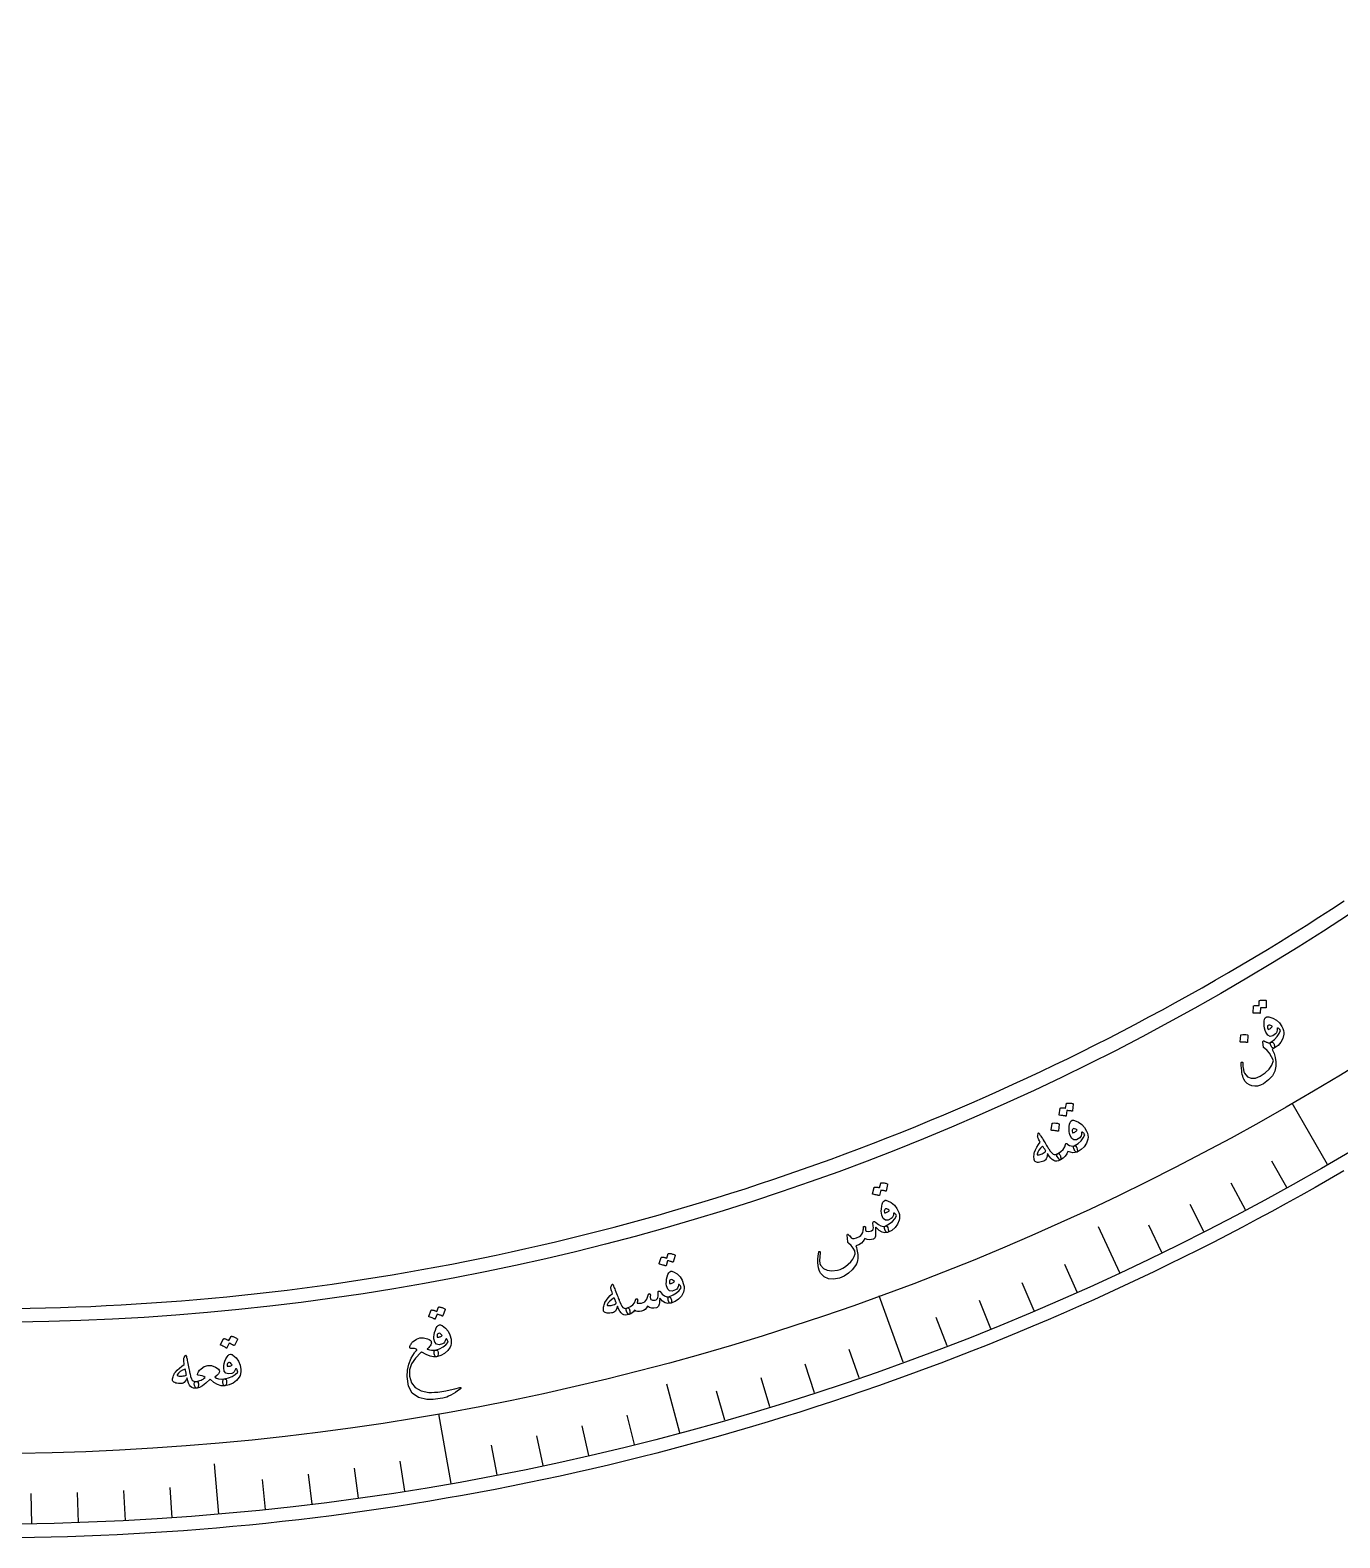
# Model space of a CAD drawing. Header units: millimetres. Extents: x -280 to 280, y -280 to 343.
# Drawn here: x 4.7 to 140.6, y -280 to -123.6 of the extents above; entities that cross this region are included whole.
import ezdxf

# ---------------------------------------------------------------- set-up
doc = ezdxf.new("R2010")
doc.units = ezdxf.units.MM
for name, color, linetype in [('CUT_INNER', 6, 'Continuous'), ('CUT_OUTER', 1, 'Continuous'), ('ENGRAVE', 7, 'Continuous'), ('ENGRAVE_FINE', 8, 'Continuous'), ('TEXT', 5, 'Continuous')]:
    doc.layers.add(name, color=color, linetype=linetype)

msp = doc.modelspace()

# ---------------------------------------------------------------- linework, layer by layer
at = {"layer": 'CUT_INNER'}
msp.add_lwpolyline([(3.144, -256.1807), (4.7158, -256.1566), (6.2875, -256.1228), (7.8589, -256.0794), (9.43, -256.0264), (11.0008, -255.9637), (12.5711, -255.8914), (14.141, -255.8094), (15.7104, -255.7179), (17.2791, -255.6166), (18.8472, -255.5058), (20.4146, -255.3854), (21.9813, -255.2553), (23.5471, -255.1156), (25.112, -254.9663), (26.676, -254.8074), (28.2389, -254.639), (29.8008, -254.4609), (31.3616, -254.2733), (32.9212, -254.076), (34.4796, -253.8693), (36.0366, -253.6529), (37.5923, -253.427), (39.1466, -253.1916), (40.6995, -252.9466), (42.2507, -252.6921), (43.8004, -252.4281), (45.3485, -252.1546), (46.8948, -251.8716), (48.4394, -251.5791), (49.9821, -251.2772), (51.523, -250.9658), (53.0619, -250.6449), (54.5989, -250.3146), (56.1337, -249.9749), (57.6665, -249.6257), (59.1971, -249.2672), (60.7254, -248.8993), (62.2515, -248.522), (63.7753, -248.1354), (65.2966, -247.7394), (66.8155, -247.3341), (68.3318, -246.9194), (69.8456, -246.4955), (71.3567, -246.0623), (72.8652, -245.6198), (74.3709, -245.1681), (75.8739, -244.7072), (77.3739, -244.237), (78.8711, -243.7577), (80.3653, -243.2691), (81.8564, -242.7714), (83.3445, -242.2646), (84.8294, -241.7486), (86.3112, -241.2236), (87.7897, -240.6895), (89.2649, -240.1463), (90.7367, -239.594), (92.2051, -239.0328), (93.6701, -238.4625), (95.1315, -237.8833), (96.5893, -237.2951), (98.0435, -236.6979), (99.494, -236.0919), (100.9408, -235.477), (102.3837, -234.8532), (103.8228, -234.2205), (105.258, -233.5791), (106.6893, -232.9288), (108.1165, -232.2698), (109.5396, -231.6021), (110.9586, -230.9256), (112.3735, -230.2404), (113.7841, -229.5466), (115.1904, -228.8441), (116.5924, -228.133), (117.99, -227.4133), (119.3832, -226.685), (120.7718, -225.9482), (122.156, -225.2029), (123.5355, -224.4492), (124.9104, -223.6869), (126.2805, -222.9163), (127.6459, -222.1372), (129.0065, -221.3498), (130.3623, -220.5541), (131.7131, -219.7501), (133.059, -218.9378), (134.3999, -218.1172), (135.7357, -217.2884), (137.0664, -216.4515), (138.3919, -215.6064), (139.7123, -214.7532), (141.0273, -213.8919)], dxfattribs=at)
at = {"layer": 'CUT_OUTER'}
msp.add_lwpolyline([(140.9907, -241.9124), (139.5037, -242.7729), (138.0115, -243.6244), (136.514, -244.4666), (135.0115, -245.2996), (133.5038, -246.1234), (131.9911, -246.938), (130.4734, -247.7432), (128.9508, -248.5391), (127.4234, -249.3256), (125.8912, -250.1028), (124.3542, -250.8705), (122.8125, -251.6289), (121.2663, -252.3777), (119.7154, -253.117), (118.1601, -253.8468), (116.6003, -254.567), (115.0361, -255.2777), (113.4676, -255.9787), (111.8948, -256.6701), (110.3178, -257.3519), (108.7366, -258.0239), (107.1514, -258.6863), (105.5621, -259.3389), (103.9688, -259.9817), (102.3716, -260.6147), (100.7706, -261.238), (99.1658, -261.8514), (97.5572, -262.4549), (95.945, -263.0486), (94.3292, -263.6323), (92.7098, -264.2062), (91.0869, -264.7701), (89.4606, -265.324), (87.8309, -265.8679), (86.1979, -266.4018), (84.5617, -266.9257), (82.9222, -267.4395), (81.2797, -267.9433), (79.6341, -268.437), (77.9855, -268.9205), (76.334, -269.394), (74.6796, -269.8573), (73.0224, -270.3104), (71.3624, -270.7534), (69.6997, -271.1862), (68.0345, -271.6088), (66.3666, -272.0211), (64.6963, -272.4232), (63.0235, -272.815), (61.3483, -273.1966), (59.6709, -273.5679), (57.9912, -273.9289), (56.3093, -274.2795), (54.6253, -274.6199), (52.9392, -274.9499), (51.2512, -275.2695), (49.5612, -275.5788), (47.8693, -275.8777), (46.1757, -276.1663), (44.4803, -276.4444), (42.7832, -276.7121), (41.0845, -276.9694), (39.3843, -277.2163), (37.6826, -277.4527), (35.9795, -277.6787), (34.275, -277.8943), (32.5692, -278.0993), (30.8622, -278.294), (29.1541, -278.4781), (27.4448, -278.6517), (25.7345, -278.8149), (24.0232, -278.9675), (22.3111, -279.1097), (20.5981, -279.2413), (18.8843, -279.3625), (17.1698, -279.4731), (15.4547, -279.5732), (13.7389, -279.6627), (12.0227, -279.7418), (10.306, -279.8103), (8.5889, -279.8682), (6.8715, -279.9157), (5.1539, -279.9526), (3.436, -279.9789)], dxfattribs=at)
at = {"layer": 'ENGRAVE'}
for points in [[(139.286, -241.2504), (135.6208, -234.9021)], [(117.7296, -252.472), (115.5168, -247.7265)], [(95.2772, -261.7721), (92.7701, -254.8837)], [(72.0997, -269.0799), (70.7446, -264.0223)], [(48.3735, -274.3399), (47.1006, -267.1208)], [(24.2791, -277.5119), (23.8228, -272.2959)]]:
    msp.add_lwpolyline(points, dxfattribs=at)
for radius in [278.572, 271.2416, 257.628]:
    msp.add_circle((0, 0), radius, dxfattribs=at)
at = {"layer": 'ENGRAVE_FINE'}
for points in [[(135.0544, -243.6446), (133.5313, -240.8969)], [(130.7816, -245.9645), (129.3067, -243.1906)], [(126.469, -248.2095), (125.0428, -245.4103)], [(122.1179, -250.3789), (120.7407, -247.5552)], [(113.3054, -254.4882), (112.0276, -251.6182)], [(108.8468, -256.4269), (107.6192, -253.535)], [(104.3549, -258.2875), (103.178, -255.3746)], [(99.8313, -260.0694), (98.7054, -257.1364)], [(90.6942, -263.395), (89.6714, -260.4246)], [(86.0835, -264.9377), (85.1127, -261.9499)], [(81.4466, -266.3997), (80.5281, -263.3954)], [(76.7848, -267.7806), (75.9189, -264.7607)], [(67.3927, -270.2972), (66.6326, -267.2489)], [(62.6651, -271.4322), (61.9584, -268.3711)], [(53.154, -273.4538), (52.5546, -270.37)], [(57.9184, -272.4845), (57.2652, -269.4116)], [(43.5783, -275.1423), (43.0868, -272.0394)], [(33.9494, -276.4956), (33.5665, -273.3774)], [(38.7697, -275.861), (38.3325, -272.7499)], [(14.5793, -278.1902), (14.4149, -275.0529)], [(19.4322, -277.8934), (19.2131, -274.7595)], [(29.1187, -277.046), (28.7903, -273.9216)], [(4.8618, -278.5296), (4.8069, -275.3885)], [(9.722, -278.4023), (9.6124, -275.2626)]]:
    msp.add_lwpolyline(points, dxfattribs=at)
at = {"layer": 'TEXT'}
for points in [[(132.2186, -224.2662), (132.2219, -224.2528), (132.2306, -224.2409), (132.2445, -224.2304), (132.2638, -224.2213), (132.344, -224.2075), (132.4236, -224.1975), (132.5026, -224.1911), (132.581, -224.1886), (132.6595, -224.1899), (132.7388, -224.1953), (132.8188, -224.2048), (132.8996, -224.2183), (132.9183, -224.2261), (132.9316, -224.2381), (132.9396, -224.2544), (132.9422, -224.275), (132.9254, -224.9765), (132.9206, -224.9885), (132.9077, -224.9961), (132.8866, -224.9995), (132.8573, -224.9985), (132.8354, -224.9947), (132.8015, -224.9917), (132.7558, -224.9895), (132.6981, -224.988), (132.6278, -224.9871), (132.5443, -224.9866), (132.4476, -224.9864), (132.3376, -224.9867), (132.3177, -225.5343), (132.3131, -225.5534), (132.2998, -225.5652), (132.2777, -225.5696), (132.2468, -225.5668), (132.22, -225.5643), (132.1785, -225.5614), (132.1221, -225.5582), (132.0508, -225.5545), (131.9639, -225.5509), (131.8605, -225.5479), (131.7407, -225.5454), (131.6043, -225.5434), (131.588, -225.5393), (131.5774, -225.5319), (131.5728, -225.521), (131.574, -225.5067), (131.6129, -224.8218), (131.6163, -224.8085), (131.625, -224.7966), (131.639, -224.7861), (131.6583, -224.777), (131.725, -224.7627), (131.7916, -224.7522), (131.8584, -224.7457), (131.9252, -224.7431), (131.9919, -224.744), (132.0581, -224.7479), (132.1239, -224.7549), (132.1893, -224.765)], [(132.9307, -225.9643), (132.9808, -225.9439), (133.0438, -225.9341), (133.1198, -225.9347), (133.2089, -225.9459), (133.6365, -226.0719), (134.0059, -226.2799), (134.3169, -226.5701), (134.5691, -226.9429), (134.6678, -227.1564), (134.7324, -227.3604), (134.7629, -227.5552), (134.7591, -227.7405), (134.652, -228.1819), (134.452, -228.5696), (134.159, -228.9033), (133.7735, -229.1827), (133.7266, -229.197), (133.6743, -229.1884), (133.6166, -229.1569), (133.5535, -229.1025), (133.5229, -229.0699), (133.4947, -229.0348), (133.469, -228.9971), (133.4458, -228.9568), (133.425, -228.9157), (133.4064, -228.8755), (133.3901, -228.8363), (133.376, -228.798), (133.3593, -228.7274), (133.3607, -228.6665), (133.3804, -228.6154), (133.4182, -228.574), (133.7844, -228.2884), (134.0708, -227.9874), (134.2774, -227.6715), (134.4042, -227.3408), (134.3368, -227.2528), (134.2783, -227.1856), (134.2288, -227.1392), (134.1882, -227.1138), (134.1468, -227.0956), (134.1135, -227.0874), (134.0884, -227.0891), (134.0715, -227.1009), (134.0617, -227.1123), (134.0555, -227.1239), (134.0528, -227.1357), (134.0537, -227.1477), (134.0674, -227.3192), (134.0479, -227.4693), (133.9953, -227.598), (133.9095, -227.7053), (133.6026, -227.919), (133.3303, -227.961), (133.093, -227.8315), (132.8907, -227.5308), (132.8131, -227.3359), (132.7584, -227.1184), (132.7265, -226.8785), (132.7175, -226.6161), (132.7304, -226.3782), (132.7702, -226.1903), (132.837, -226.0523), (132.9307, -225.9643)], [(130.2926, -227.8385), (130.2962, -227.8252), (130.3051, -227.8133), (130.3194, -227.8029), (130.3389, -227.794), (130.5009, -227.7723), (130.6622, -227.7667), (130.8227, -227.7773), (130.9825, -227.804), (131.0009, -227.8115), (131.0133, -227.8224), (131.0199, -227.8367), (131.0205, -227.8544), (130.9985, -228.5533), (130.9937, -228.5724), (130.9802, -228.5841), (130.9579, -228.5884), (130.9268, -228.5853), (130.9, -228.5827), (130.8582, -228.5795), (130.8015, -228.5759), (130.7299, -228.5717), (130.6426, -228.5675), (130.5387, -228.5638), (130.4182, -228.5604), (130.2811, -228.5574), (130.2617, -228.555), (130.2491, -228.5486), (130.2433, -228.5384), (130.2443, -228.5244)], [(133.1375, -226.8237), (133.0818, -226.882), (133.0586, -226.9631), (133.0681, -227.067), (133.1101, -227.1938), (133.1209, -227.2113), (133.1296, -227.2232), (133.1362, -227.2296), (133.1406, -227.2304), (133.2181, -227.2071), (133.292, -227.1757), (133.3623, -227.1362), (133.4289, -227.0885), (133.4831, -227.0391), (133.5229, -226.9901), (133.5482, -226.9417), (133.5591, -226.8938), (133.4196, -226.83), (133.3029, -226.797), (133.2088, -226.7949), (133.1375, -226.8237)], [(132.5929, -228.5288), (132.5933, -228.4787), (132.6089, -228.447), (132.6397, -228.4337), (132.6857, -228.4387), (132.7152, -228.4476), (132.7502, -228.4601), (132.7907, -228.4761), (132.8368, -228.4958), (132.8876, -228.5189), (132.9426, -228.5452), (133.0018, -228.5748), (133.0651, -228.6076), (133.1458, -228.6359), (133.2315, -228.6398), (133.3223, -228.6192), (133.4182, -228.574), (133.4869, -228.5458), (133.5508, -228.5442), (133.6098, -228.5692), (133.6639, -228.6209), (133.7079, -228.6854), (133.7442, -228.7622), (133.773, -228.8514), (133.7942, -228.9529), (133.8056, -229.0415), (133.8059, -229.1094), (133.7952, -229.1564), (133.7735, -229.1827), (133.5626, -229.3057), (133.7431, -229.7204), (133.8643, -230.1494), (133.9258, -230.5925), (133.9275, -231.0499), (133.8226, -231.5653), (133.5743, -232.0407), (133.1826, -232.4757), (132.6474, -232.8693), (132.3437, -233.024), (132.0431, -233.1135), (131.7458, -233.1377), (131.4519, -233.0968), (131.1829, -232.9973), (130.9531, -232.8497), (130.7625, -232.6542), (130.611, -232.4109), (130.5493, -232.2673), (130.4962, -232.1038), (130.4516, -231.9203), (130.4155, -231.7168), (130.387, -231.4938), (130.3652, -231.2519), (130.35, -230.9911), (130.3413, -230.7113), (130.3423, -230.6871), (130.3479, -230.667), (130.3581, -230.6512), (130.373, -230.6394), (130.3962, -230.6285), (130.4179, -230.623), (130.4381, -230.6228), (130.4568, -230.628), (130.477, -230.6407), (130.491, -230.6604), (130.4986, -230.687), (130.5001, -230.7205), (130.5233, -231.1014), (130.5624, -231.4071), (130.6175, -231.6373), (130.6889, -231.792), (131.0001, -232.1407), (131.3744, -232.3064), (131.8117, -232.2888), (132.3114, -232.0873), (132.8271, -231.7446), (133.227, -231.3619), (133.5109, -230.9399), (133.6788, -230.479), (133.4866, -230.066), (133.2692, -229.714), (133.0269, -229.4228), (132.7599, -229.1923), (132.7177, -229.1596), (132.6868, -229.1328), (132.6673, -229.1119), (132.6591, -229.0968)], [(112.1972, -234.9231), (112.2017, -234.9101), (112.2114, -234.8989), (112.2262, -234.8897), (112.2462, -234.8823), (112.3273, -234.8755), (112.4075, -234.8725), (112.4867, -234.873), (112.5651, -234.8773), (112.6432, -234.8854), (112.7217, -234.8977), (112.8006, -234.9141), (112.8799, -234.9347), (112.8978, -234.944), (112.91, -234.9571), (112.9165, -234.9741), (112.9174, -234.9949), (112.8396, -235.6923), (112.8338, -235.7037), (112.8202, -235.7102), (112.7989, -235.7117), (112.7698, -235.7083), (112.7483, -235.7025), (112.7149, -235.6966), (112.6694, -235.6904), (112.6121, -235.6839), (112.5422, -235.6768), (112.4591, -235.6691), (112.3627, -235.6605), (112.2532, -235.6512), (112.1856, -236.195), (112.1794, -236.2136), (112.1651, -236.2242), (112.1427, -236.2267), (112.1121, -236.2212), (112.0857, -236.2164), (112.0445, -236.2099), (111.9886, -236.2018), (111.918, -236.1919), (111.8317, -236.1808), (111.729, -236.1688), (111.6098, -236.1558), (111.4742, -236.1419), (111.4582, -236.1365), (111.4484, -236.1281), (111.4447, -236.1169), (111.4471, -236.1028), (111.5455, -235.4239), (111.55, -235.4109), (111.5597, -235.3998), (111.5746, -235.3906), (111.5947, -235.3832), (111.6623, -235.3747), (111.7296, -235.3701), (111.7967, -235.3694), (111.8635, -235.3726), (111.9298, -235.3793), (111.9955, -235.389), (112.0604, -235.4017), (112.1247, -235.4175)], [(110.7336, -236.9915), (110.7383, -236.9786), (110.7481, -236.9675), (110.7631, -236.9583), (110.7833, -236.951), (110.9461, -236.943), (111.1068, -236.9509), (111.2655, -236.9748), (111.4221, -237.0148), (111.4398, -237.0238), (111.4513, -237.0357), (111.4566, -237.0505), (111.4558, -237.0682), (111.3776, -237.7623), (111.3712, -237.781), (111.3568, -237.7915), (111.3343, -237.7939), (111.3037, -237.7883), (111.2772, -237.7834), (111.2359, -237.7767), (111.1799, -237.7684), (111.1091, -237.7583), (111.0226, -237.7468), (110.9196, -237.7344), (110.8001, -237.721), (110.6641, -237.7066), (110.6451, -237.7025), (110.633, -237.6951), (110.6281, -237.6845), (110.6302, -237.6705)], [(112.7589, -236.6767), (112.8105, -236.6608), (112.8742, -236.6564), (112.9499, -236.6637), (113.0376, -236.6826), (113.4526, -236.8454), (113.8025, -237.0847), (114.087, -237.4009), (114.3059, -237.7942), (114.3856, -238.0155), (114.4322, -238.2244), (114.4456, -238.421), (114.4257, -238.6054), (114.2806, -239.0357), (114.0476, -239.4045), (113.7267, -239.7115), (113.3183, -239.9563), (113.2703, -239.9665), (113.219, -239.9534), (113.1643, -239.9169), (113.1062, -239.8572), (113.0785, -239.8221), (113.0535, -239.7847), (113.0312, -239.7448), (113.0116, -239.7027), (112.9944, -239.6599), (112.9794, -239.6183), (112.9666, -239.5778), (112.9559, -239.5385), (112.9453, -239.4666), (112.9521, -239.4061), (112.9761, -239.3569), (113.0173, -239.319), (113.4071, -239.0663), (113.7186, -238.7914), (113.9519, -238.4947), (114.107, -238.1763), (114.0475, -238.0827), (113.9951, -238.0107), (113.9498, -237.9602), (113.9115, -237.9313), (113.8718, -237.9096), (113.8394, -237.8985), (113.8143, -237.8981), (113.7964, -237.9083), (113.7857, -237.9188), (113.7785, -237.9298), (113.7748, -237.9414), (113.7746, -237.9534), (113.7733, -238.1254), (113.7408, -238.2733), (113.6772, -238.3969), (113.5824, -238.4963), (113.2581, -238.6825), (112.9832, -238.7006), (112.758, -238.551), (112.5827, -238.2338), (112.5223, -238.0329), (112.4867, -237.8115), (112.4759, -237.5697), (112.4897, -237.3075), (112.5233, -237.0716), (112.5793, -236.8879), (112.6578, -236.7563), (112.7589, -236.6767)], [(112.8901, -237.5509), (112.8295, -237.6041), (112.7994, -237.6828), (112.7997, -237.7872), (112.8306, -237.9172), (112.8399, -237.9356), (112.8475, -237.9482), (112.8535, -237.9551), (112.8578, -237.9563), (112.937, -237.9398), (113.0134, -237.915), (113.0868, -237.8817), (113.1573, -237.84), (113.2156, -237.7955), (113.2595, -237.7502), (113.289, -237.7042), (113.304, -237.6574), (113.1706, -237.5817), (113.0571, -237.5386), (112.9636, -237.5284), (112.8901, -237.5509)], [(109.2645, -238.0516), (109.2855, -237.9881), (109.3157, -237.9678), (109.3551, -237.9906), (109.4036, -238.0567), (109.4287, -238.0985), (109.4642, -238.1559), (109.5102, -238.2291), (109.5665, -238.3179), (109.6333, -238.4235), (109.7104, -238.547), (109.7979, -238.6883), (109.8958, -238.8474), (109.9922, -239.0038), (110.0784, -239.1438), (110.1544, -239.2674), (110.2202, -239.3748), (110.2757, -239.4654), (110.3205, -239.5388), (110.3547, -239.5949), (110.3783, -239.6339), (110.5342, -239.8763), (110.6795, -240.0534), (110.8143, -240.1654), (110.9385, -240.2121), (111.0136, -240.2178), (111.0959, -240.2062), (111.1852, -240.1773), (111.2817, -240.131), (111.3435, -240.1136), (111.4005, -240.1212), (111.4529, -240.1535), (111.5005, -240.2107), (111.5433, -240.2864), (111.5775, -240.3671), (111.6032, -240.4528), (111.6204, -240.5436), (111.6262, -240.6251), (111.621, -240.69), (111.605, -240.7385), (111.578, -240.7704), (111.3901, -240.8553), (111.2132, -240.896), (111.0475, -240.8927), (110.893, -240.8453), (110.7349, -240.744), (110.5722, -240.5899), (110.4047, -240.383), (110.2326, -240.1233), (110.2101, -240.3399), (110.1689, -240.5208), (110.1091, -240.666), (110.0307, -240.7756), (109.9545, -240.8368), (109.857, -240.8915), (109.7381, -240.9398), (109.598, -240.9815), (109.4448, -241.0135), (109.3116, -241.0299), (109.1982, -241.0307), (109.1049, -241.0161), (109.0203, -240.9839), (108.9543, -240.9402), (108.9067, -240.8849), (108.8775, -240.8181), (108.8565, -240.7277), (108.8431, -240.6231), (108.8372, -240.5043), (108.8389, -240.3714), (108.846, -240.2355), (108.8561, -240.125), (108.8691, -240.0401), (108.8851, -239.9808), (109.0025, -239.7146), (109.1421, -239.451), (109.3039, -239.1899), (109.488, -238.9313), (109.4161, -238.7989), (109.3554, -238.6841), (109.306, -238.5867), (109.2678, -238.5067), (109.2408, -238.4373), (109.225, -238.3713), (109.2204, -238.3088), (109.227, -238.2497)], [(113.0173, -239.319), (113.0823, -239.3105), (113.1325, -239.31), (113.1681, -239.3175), (113.1891, -239.3331), (113.2095, -239.3624), (113.2297, -239.4005), (113.2496, -239.4474), (113.2694, -239.503), (113.3229, -239.6862), (113.3488, -239.8228), (113.3473, -239.9128), (113.3183, -239.9563), (113.1133, -240.02), (112.8828, -240.0295), (112.6271, -239.9847), (112.3461, -239.8856), (112.2439, -240.1447), (112.0817, -240.3787), (111.8598, -240.5873), (111.578, -240.7704), (111.5423, -240.7789), (111.5067, -240.7711), (111.4712, -240.7471), (111.4358, -240.7068), (111.2405, -240.4348), (111.2189, -240.4044), (111.2049, -240.3671), (111.1986, -240.3231), (111.2, -240.2723), (111.2088, -240.2294), (111.2254, -240.1916), (111.2497, -240.1587), (111.2817, -240.131), (111.6166, -239.9107), (111.8673, -239.6773), (112.0336, -239.4309), (112.1158, -239.172), (112.1237, -239.138), (112.1384, -239.1095), (112.16, -239.0863), (112.1885, -239.0687), (112.2183, -239.0595), (112.2439, -239.0621), (112.2652, -239.0764), (112.2823, -239.1025), (112.2957, -239.1286), (112.3092, -239.1504), (112.3228, -239.1678), (112.3365, -239.1809), (112.523, -239.2679), (112.6988, -239.3199), (112.8635, -239.3369), (113.0173, -239.319)], [(109.7367, -239.3427), (109.5197, -239.5492), (109.3508, -239.7581), (109.2302, -239.9696), (109.1578, -240.1838), (109.1577, -240.2085), (109.1667, -240.227), (109.1846, -240.2393), (109.2116, -240.2453), (109.3005, -240.2434), (109.3921, -240.2309), (109.4866, -240.2081), (109.5839, -240.1747), (109.6839, -240.1309), (109.7867, -240.0767), (109.8922, -240.012), (110.0005, -239.9368), (110.0161, -239.9227), (110.0305, -239.9037), (110.0438, -239.8798), (110.0559, -239.8511), (110.025, -239.7948), (109.9914, -239.7364), (109.9554, -239.6759), (109.9167, -239.6134), (109.8756, -239.5488), (109.8318, -239.4822), (109.7855, -239.4135), (109.7367, -239.3427)], [(92.9427, -243.1845), (92.9483, -243.1719), (92.9588, -243.1616), (92.9743, -243.1536), (92.9949, -243.1478), (93.0762, -243.1476), (93.1564, -243.151), (93.2353, -243.1579), (93.3131, -243.1685), (93.3903, -243.1829), (93.4675, -243.2014), (93.5448, -243.2241), (93.6222, -243.251), (93.6393, -243.2617), (93.6504, -243.2758), (93.6556, -243.2932), (93.6548, -243.314), (93.5211, -244.0029), (93.5144, -244.0138), (93.5004, -244.0192), (93.479, -244.019), (93.4504, -244.0132), (93.4294, -244.0058), (93.3965, -243.9972), (93.3517, -243.9873), (93.2951, -243.9762), (93.226, -243.9636), (93.1437, -243.9492), (93.0484, -243.9329), (92.9399, -243.9148), (92.8289, -244.4514), (92.8212, -244.4695), (92.8061, -244.4789), (92.7835, -244.4796), (92.7535, -244.4716), (92.7276, -244.4647), (92.6871, -244.4549), (92.632, -244.4423), (92.5624, -244.4268), (92.4773, -244.4088), (92.3759, -244.3885), (92.2581, -244.366), (92.124, -244.3413), (92.1085, -244.3346), (92.0994, -244.3255), (92.0966, -244.314), (92.1002, -244.3001), (92.2528, -243.6313), (92.2584, -243.6187), (92.269, -243.6084), (92.2846, -243.6004), (92.3051, -243.5947), (92.3732, -243.5917), (92.4407, -243.5925), (92.5076, -243.5972), (92.5739, -243.6058), (92.6395, -243.6178), (92.7042, -243.6327), (92.7679, -243.6506), (92.8307, -243.6715)], [(93.3616, -244.9777), (93.4143, -244.9659), (93.4781, -244.9667), (93.553, -244.9801), (93.6389, -245.0059), (94.0395, -245.2016), (94.369, -245.4683), (94.6272, -245.8063), (94.8137, -246.2159), (94.8754, -246.4429), (94.905, -246.6549), (94.9025, -246.852), (94.8679, -247.0341), (94.6887, -247.4514), (94.4267, -247.8003), (94.0822, -248.0804), (93.6554, -248.2916), (93.6068, -248.2979), (93.5567, -248.2807), (93.5051, -248.24), (93.452, -248.1758), (93.4272, -248.1386), (93.4053, -248.0992), (93.3863, -248.0577), (93.3701, -248.0141), (93.3564, -247.9701), (93.3448, -247.9274), (93.3353, -247.8861), (93.3278, -247.846), (93.3231, -247.7735), (93.3346, -247.7137), (93.3625, -247.6666), (93.4067, -247.6321), (93.8155, -247.4116), (94.1481, -247.1627), (94.4045, -246.8857), (94.5847, -246.5808), (94.5329, -246.4827), (94.4865, -246.4067), (94.4454, -246.3527), (94.4096, -246.3209), (94.3718, -246.296), (94.3403, -246.2824), (94.3153, -246.2799), (94.2967, -246.2886), (94.2852, -246.2983), (94.2771, -246.3087), (94.2725, -246.3199), (94.2713, -246.3319), (94.2562, -246.5033), (94.2119, -246.648), (94.1386, -246.7661), (94.0361, -246.8576), (93.6978, -247.0171), (93.4224, -247.0131), (93.21, -246.8458), (93.0607, -246.5156), (93.0167, -246.3104), (92.999, -246.0868), (93.0077, -245.845), (93.0425, -245.5848), (93.095, -245.3524), (93.1656, -245.1737), (93.2544, -245.0488), (93.3616, -244.9777)], [(93.422, -245.8595), (93.3574, -245.9077), (93.321, -245.9838), (93.313, -246.0878), (93.3333, -246.2199), (93.341, -246.2389), (93.3476, -246.2522), (93.353, -246.2595), (93.3573, -246.2611), (93.4376, -246.251), (93.5156, -246.2324), (93.5915, -246.2051), (93.6651, -246.1693), (93.7268, -246.1295), (93.7742, -246.0879), (93.8073, -246.0444), (93.8261, -245.999), (93.6991, -245.9128), (93.5895, -245.8608), (93.4972, -245.843), (93.422, -245.8595)], [(92.1377, -247.3301), (92.1381, -247.2876), (92.1472, -247.2492), (92.1652, -247.2148), (92.192, -247.1845), (92.233, -247.1613), (92.2816, -247.1615), (92.3379, -247.1849), (92.4018, -247.2315), (92.6962, -247.4647), (92.9619, -247.6092), (93.1988, -247.665), (93.4067, -247.6321), (93.5081, -247.62), (93.5947, -247.6742), (93.6665, -247.7946), (93.7234, -247.9813), (93.7406, -248.0993), (93.7351, -248.1904), (93.7067, -248.2545), (93.6554, -248.2916), (93.3758, -248.3378), (93.0821, -248.2708), (92.7748, -248.0906), (92.454, -247.7972), (92.4267, -247.7703), (92.4071, -247.7666), (92.395, -247.7863), (92.3906, -247.8292), (92.4054, -248.1318), (92.4122, -248.3768), (92.4111, -248.5642), (92.4021, -248.6939), (92.3817, -248.7929), (92.3406, -248.8733), (92.2791, -248.9353), (92.197, -248.9788), (91.9798, -249.0388), (91.7541, -249.0526), (91.5199, -249.0204), (91.2773, -248.9421), (91.1325, -249.2047), (90.9305, -249.4149), (90.6715, -249.5728), (90.3555, -249.678), (90.4153, -249.8749), (90.4654, -250.0629), (90.506, -250.2418), (90.537, -250.4117), (90.5586, -250.5731), (90.5709, -250.7263), (90.5739, -250.8715), (90.5676, -251.0085), (90.5447, -251.1962), (90.4982, -251.3769), (90.4279, -251.5504), (90.3338, -251.7168), (89.9866, -252.1634), (89.5911, -252.5306), (89.1477, -252.8183), (88.6568, -253.0261), (88.0538, -253.1479), (87.5271, -253.1063), (87.0774, -252.9016), (86.7048, -252.5344), (86.6185, -252.3897), (86.546, -252.206), (86.4874, -251.9834), (86.4426, -251.722), (86.418, -251.4256), (86.42, -251.0983), (86.4486, -250.7401), (86.5036, -250.3509), (86.5111, -250.323), (86.5217, -250.3012), (86.5355, -250.2855), (86.5525, -250.276), (86.5775, -250.27), (86.6003, -250.2698), (86.621, -250.2756), (86.6396, -250.2873), (86.6545, -250.3034), (86.6642, -250.3223), (86.6686, -250.3441), (86.6678, -250.3687), (86.6086, -250.834), (86.5947, -251.2121), (86.6266, -251.5029), (86.7045, -251.7064), (87.0004, -252.0341), (87.3908, -252.2274), (87.8756, -252.2859), (88.4546, -252.2091), (88.7252, -252.1254), (88.9998, -251.9964), (89.2782, -251.8221), (89.5603, -251.6024), (89.8296, -251.3463), (90.0425, -251.0809), (90.1992, -250.8062), (90.2997, -250.5224), (90.2386, -250.2146), (90.099, -249.9246), (89.8811, -249.6525), (89.5852, -249.3979), (89.5541, -249.368), (89.5316, -249.3361), (89.5178, -249.302), (89.5127, -249.2659), (89.4627, -248.5932), (89.4668, -248.5293), (89.4852, -248.4935), (89.5178, -248.4859), (89.5648, -248.5065), (89.644, -248.5788), (89.7247, -248.6611), (89.807, -248.7531), (89.8907, -248.8551), (90.0034, -248.9273), (90.18, -248.9274), (90.4202, -248.8553), (90.724, -248.7109), (90.8765, -248.6005), (90.994, -248.4601), (91.0762, -248.2897), (91.1234, -248.0894), (91.1293, -248.0614), (91.1338, -248.0324), (91.1368, -248.0023), (91.1384, -247.9712), (91.1392, -247.9394), (91.1399, -247.9071), (91.1404, -247.8743), (91.1407, -247.8411), (91.1429, -247.7777), (91.1515, -247.7286), (91.1664, -247.6939), (91.1876, -247.6736), (91.2095, -247.665), (91.2337, -247.6629), (91.2603, -247.6672), (91.2893, -247.6779), (91.315, -247.6908), (91.3343, -247.7093), (91.3473, -247.7332), (91.3539, -247.7625), (91.3589, -248.0027), (91.3735, -248.0709), (91.4029, -248.1221), (91.4469, -248.1565), (91.5056, -248.174), (91.6748, -248.1862), (91.8356, -248.1669), (91.988, -248.1162), (92.1318, -248.0341), (92.165, -247.9685), (92.1771, -247.8293), (92.168, -247.6165), (92.1377, -247.3301)], [(70.9037, -250.499), (70.9103, -250.4869), (70.9217, -250.4776), (70.9379, -250.471), (70.9589, -250.467), (71.0399, -250.4741), (71.1194, -250.4846), (71.1975, -250.4986), (71.274, -250.516), (71.3496, -250.5372), (71.4249, -250.5626), (71.4999, -250.5921), (71.5746, -250.6257), (71.5906, -250.6379), (71.6004, -250.6529), (71.604, -250.6708), (71.6014, -250.6914), (71.4069, -251.3656), (71.3992, -251.3759), (71.3848, -251.38), (71.3635, -251.3779), (71.3355, -251.3696), (71.3152, -251.3603), (71.2832, -251.3488), (71.2395, -251.335), (71.1841, -251.3189), (71.1164, -251.3002), (71.0358, -251.2785), (70.9422, -251.2538), (70.8358, -251.2261), (70.6774, -251.7506), (70.6682, -251.768), (70.6523, -251.776), (70.6297, -251.7747), (70.6006, -251.7641), (70.5753, -251.7549), (70.5358, -251.7415), (70.4821, -251.7241), (70.4141, -251.7024), (70.331, -251.6769), (70.2318, -251.6477), (70.1165, -251.6148), (69.9851, -251.5782), (69.9703, -251.5701), (69.962, -251.5602), (69.9603, -251.5485), (69.9651, -251.535), (70.1767, -250.8825), (70.1834, -250.8705), (70.1948, -250.8612), (70.2111, -250.8546), (70.2321, -250.8507), (70.3001, -250.8538), (70.3673, -250.8606), (70.4335, -250.8713), (70.4988, -250.8857), (70.5631, -250.9035), (70.6261, -250.9241), (70.688, -250.9476), (70.7487, -250.974)], [(71.1611, -252.3223), (71.2147, -252.3153), (71.2781, -252.3218), (71.3515, -252.3417), (71.4348, -252.3752), (71.8164, -252.6057), (72.1208, -252.9007), (72.3478, -253.2604), (72.4971, -253.685), (72.5383, -253.9166), (72.5489, -254.1304), (72.5289, -254.3264), (72.4782, -254.5048), (72.2625, -254.9044), (71.9705, -255.2286), (71.6024, -255.4769), (71.1585, -255.6492), (71.1095, -255.6512), (71.0611, -255.6296), (71.0133, -255.5844), (70.9662, -255.5157), (70.9448, -255.4765), (70.9265, -255.4353), (70.9112, -255.3923), (70.899, -255.3475), (70.8893, -255.3024), (70.8815, -255.2588), (70.8757, -255.2168), (70.8719, -255.1762), (70.8736, -255.1036), (70.8905, -255.0451), (70.9224, -255.0006), (70.9695, -254.9702), (71.3963, -254.787), (71.7498, -254.5687), (72.0299, -254.3156), (72.2365, -254.028), (72.1937, -253.9257), (72.1542, -253.8459), (72.118, -253.7885), (72.0852, -253.7535), (72.0498, -253.7254), (72.0197, -253.709), (71.995, -253.7044), (71.9756, -253.7114), (71.9633, -253.72), (71.9544, -253.7296), (71.9488, -253.7404), (71.9465, -253.7522), (71.9162, -253.9215), (71.8592, -254.0618), (71.7756, -254.1729), (71.6654, -254.2548), (71.3143, -254.3835), (71.0403, -254.355), (70.8436, -254.1695), (70.7244, -253.8273), (70.6988, -253.619), (70.7011, -253.3948), (70.7313, -253.1546), (70.7892, -252.8985), (70.8622, -252.6717), (70.9484, -252.5001), (71.048, -252.3836), (71.1611, -252.3223)], [(71.1427, -253.2061), (71.074, -253.2482), (71.031, -253.3208), (71.0138, -253.4237), (71.0222, -253.5571), (71.0282, -253.5767), (71.0336, -253.5905), (71.0383, -253.5983), (71.0424, -253.6002), (71.1233, -253.5974), (71.2027, -253.5857), (71.2807, -253.5654), (71.3573, -253.5362), (71.4223, -253.5021), (71.4732, -253.4649), (71.51, -253.4245), (71.5327, -253.381), (71.414, -253.2838), (71.3094, -253.2222), (71.219, -253.1963), (71.1427, -253.2061)], [(65.0484, -253.7243), (65.0804, -253.6655), (65.1138, -253.6509), (65.1484, -253.6804), (65.1844, -253.7541), (65.2016, -253.7997), (65.2263, -253.8625), (65.2585, -253.9427), (65.2981, -254.0402), (65.3449, -254.156), (65.3988, -254.2912), (65.4597, -254.4459), (65.5276, -254.6199), (65.5946, -254.7909), (65.6544, -254.9441), (65.7072, -255.0793), (65.7528, -255.1967), (65.7912, -255.2958), (65.8222, -255.376), (65.8459, -255.4373), (65.8621, -255.4799), (65.9723, -255.7462), (66.0836, -255.9464), (66.1963, -256.0806), (66.3102, -256.1487), (66.3831, -256.1677), (66.4661, -256.171), (66.5591, -256.1584), (66.6623, -256.1301), (66.7262, -256.1241), (66.781, -256.1417), (66.8267, -256.1828), (66.8634, -256.2476), (66.892, -256.3297), (66.9112, -256.4152), (66.9212, -256.5042), (66.922, -256.5965), (66.9131, -256.6777), (66.8965, -256.7408), (66.8721, -256.7856), (66.8399, -256.8122), (66.6398, -256.8621), (66.4585, -256.8707), (66.296, -256.8378), (66.1525, -256.7637), (66.015, -256.6358), (65.8823, -256.4551), (65.7545, -256.2217), (65.6314, -255.9354), (65.5706, -256.1445), (65.4978, -256.3152), (65.4131, -256.4474), (65.3164, -256.5413), (65.2305, -256.5879), (65.1248, -256.6243), (64.9992, -256.6506), (64.8539, -256.6667), (64.6975, -256.6708), (64.5634, -256.6632), (64.4518, -256.6438), (64.3625, -256.6127), (64.2851, -256.566), (64.2279, -256.5112), (64.1909, -256.4483), (64.1742, -256.3773), (64.1696, -256.2846), (64.1751, -256.1793), (64.1905, -256.0614), (64.2158, -255.931), (64.2471, -255.7985), (64.2767, -255.6916), (64.3047, -255.6104), (64.331, -255.5548), (64.4939, -255.3138), (64.6783, -255.0794), (64.8842, -254.8513), (65.1114, -254.6297), (65.0643, -254.4866), (65.0251, -254.3628), (64.9938, -254.2581), (64.9704, -254.1727), (64.9563, -254.0995), (64.9525, -254.0318), (64.9591, -253.9694), (64.9762, -253.9125)], [(67.4906, -255.3299), (67.5034, -255.2825), (67.5203, -255.2431), (67.5414, -255.2117), (67.5666, -255.1883), (67.5943, -255.1744), (67.6229, -255.1714), (67.6523, -255.1793), (67.6826, -255.1981), (67.7081, -255.2273), (67.723, -255.2664), (67.7274, -255.3153), (67.7212, -255.3742), (67.7134, -255.4051), (67.7064, -255.4369), (67.7001, -255.4694), (67.6945, -255.5028), (67.6885, -255.5368), (67.6811, -255.5711), (67.6723, -255.6059), (67.6621, -255.641), (68.1152, -255.6366), (68.4579, -255.4959), (68.6898, -255.2193), (68.8105, -254.8071), (68.8225, -254.7597), (68.8378, -254.7206), (68.8563, -254.6897), (68.8781, -254.6671), (68.9056, -254.6526), (68.9337, -254.648), (68.9626, -254.6534), (68.9921, -254.6687), (69.0175, -254.6933), (69.034, -254.7263), (69.0417, -254.7678), (69.0406, -254.8178), (69.0321, -254.9403), (69.0321, -255.0412), (69.0403, -255.1206), (69.057, -255.1785), (69.1054, -255.2541), (69.1789, -255.3057), (69.2773, -255.3333), (69.4008, -255.3368), (69.529, -255.3181), (69.6339, -255.2814), (69.7156, -255.2266), (69.7741, -255.1538), (69.8138, -255.0501), (69.8395, -254.9025), (69.851, -254.7111), (69.8484, -254.4758), (69.8496, -254.447), (69.8624, -254.4232), (69.8866, -254.4044), (69.9224, -254.3905), (69.9612, -254.3839), (69.9945, -254.3869), (70.0223, -254.3995), (70.0447, -254.4218), (70.2774, -254.6912), (70.5105, -254.8721), (70.7438, -254.9644), (70.9771, -254.9681), (71.0272, -254.9745), (71.0752, -255.0058), (71.121, -255.0622), (71.1646, -255.1435), (71.2045, -255.2335), (71.2316, -255.3179), (71.2459, -255.3967), (71.2475, -255.47), (71.2403, -255.5395), (71.2244, -255.5922), (71.1996, -255.6281), (71.1661, -255.6471), (70.8629, -255.681), (70.5758, -255.6096), (70.3048, -255.433), (70.0501, -255.1513), (70.0374, -255.1365), (70.0268, -255.1333), (70.0185, -255.1417), (70.0122, -255.1617), (70.0011, -255.3956), (69.983, -255.5899), (69.958, -255.7444), (69.9261, -255.8591), (69.8813, -255.947), (69.8248, -256.0187), (69.7568, -256.0743), (69.6773, -256.1137), (69.4196, -256.1659), (69.1801, -256.1531), (68.9589, -256.0754), (68.7561, -255.9328), (68.6402, -256.1271), (68.4954, -256.2823), (68.3217, -256.3986), (68.1192, -256.4758), (67.9141, -256.5104), (67.7249, -256.5012), (67.5516, -256.4482), (67.3945, -256.3514), (67.2777, -256.5202), (67.1462, -256.6533), (67.0003, -256.7506), (66.8399, -256.8122), (66.7663, -256.7974), (66.6907, -256.7154), (66.6128, -256.5662), (66.5328, -256.3499), (66.5233, -256.28), (66.5417, -256.2201), (66.5881, -256.1701), (66.6623, -256.1301), (66.9911, -255.9866), (67.2387, -255.8053), (67.4052, -255.5863), (67.4906, -255.3299)], [(47.0779, -256.0483), (47.0856, -256.0369), (47.0978, -256.0287), (47.1146, -256.0236), (47.1358, -256.0217), (47.2158, -256.0363), (47.294, -256.0543), (47.3704, -256.0755), (47.4449, -256.1), (47.5182, -256.1282), (47.5908, -256.1606), (47.6627, -256.197), (47.7339, -256.2375), (47.7487, -256.2512), (47.7571, -256.267), (47.759, -256.2851), (47.7544, -256.3054), (47.4975, -256.9584), (47.4889, -256.9679), (47.4741, -256.9706), (47.4532, -256.9665), (47.426, -256.9556), (47.4067, -256.9445), (47.376, -256.93), (47.3337, -256.9122), (47.2801, -256.8909), (47.2144, -256.866), (47.1362, -256.8368), (47.0454, -256.8034), (46.9421, -256.7659), (46.7351, -257.2732), (46.7243, -257.2896), (46.7077, -257.2961), (46.6854, -257.2927), (46.6573, -257.2794), (46.6331, -257.2678), (46.595, -257.2509), (46.5432, -257.2284), (46.4775, -257.2005), (46.3972, -257.1673), (46.3011, -257.1289), (46.1894, -257.0853), (46.0621, -257.0366), (46.0481, -257.0271), (46.0408, -257.0165), (46.0401, -257.0047), (46.0462, -256.9917), (46.3181, -256.3619), (46.3259, -256.3506), (46.3382, -256.3424), (46.3549, -256.3373), (46.3762, -256.3355), (46.4437, -256.3449), (46.5099, -256.358), (46.5748, -256.3748), (46.6385, -256.3953), (46.7008, -256.4191), (46.7616, -256.4456), (46.821, -256.4748), (46.8789, -256.5067)], [(65.2827, -255.0789), (65.0324, -255.2434), (64.829, -255.4188), (64.6725, -255.6054), (64.5631, -255.8032), (64.5586, -255.8275), (64.5641, -255.8473), (64.5796, -255.8626), (64.605, -255.8734), (64.6928, -255.8873), (64.7853, -255.8914), (64.8823, -255.8858), (64.9839, -255.8703), (65.0902, -255.8451), (65.201, -255.81), (65.3164, -255.7652), (65.4363, -255.7105), (65.4542, -255.6994), (65.4718, -255.6833), (65.4891, -255.6622), (65.5062, -255.6361), (65.4857, -255.5751), (65.4632, -255.5117), (65.4385, -255.4458), (65.4116, -255.3774), (65.3826, -255.3065), (65.3514, -255.2331), (65.3182, -255.1573), (65.2827, -255.0789)], [(47.163, -257.8877), (47.217, -257.8858), (47.2796, -257.8982), (47.3507, -257.925), (47.4305, -257.9661), (47.7888, -258.2314), (48.0642, -258.5537), (48.2564, -258.9331), (48.3652, -259.3699), (48.3845, -259.6043), (48.375, -259.8181), (48.3367, -260.0114), (48.2694, -260.1842), (48.0172, -260.5619), (47.696, -260.8572), (47.3062, -261.0699), (46.8481, -261.1997), (46.7992, -261.1971), (46.753, -261.171), (46.7097, -261.1216), (46.6692, -261.0488), (46.6516, -261.0077), (46.6372, -260.965), (46.6261, -260.9208), (46.6181, -260.875), (46.6127, -260.8292), (46.609, -260.7851), (46.6072, -260.7427), (46.6071, -260.7019), (46.6157, -260.6298), (46.638, -260.5731), (46.674, -260.5318), (46.7237, -260.506), (47.1658, -260.3637), (47.5382, -260.1795), (47.8408, -259.9538), (48.0736, -259.6869), (48.0405, -259.581), (48.0087, -259.4978), (47.9781, -259.4373), (47.9487, -259.3994), (47.9161, -259.3681), (47.8876, -259.349), (47.8635, -259.342), (47.8435, -259.3472), (47.8305, -259.3545), (47.8207, -259.3633), (47.8141, -259.3735), (47.8107, -259.3851), (47.7647, -259.5508), (47.6948, -259.6851), (47.6011, -259.7879), (47.4837, -259.8591), (47.122, -259.9543), (46.8519, -259.9001), (46.6736, -259.697), (46.587, -259.3451), (46.581, -259.1353), (46.6044, -258.9123), (46.657, -258.6761), (46.7387, -258.4266), (46.8326, -258.2076), (46.9346, -258.0448), (47.0447, -257.9382), (47.163, -257.8877)], [(25.5515, -259.0834), (25.5601, -259.0727), (25.573, -259.0655), (25.5901, -259.0618), (25.6114, -259.0617), (25.69, -259.0829), (25.7664, -259.1073), (25.8407, -259.1348), (25.9129, -259.1655), (25.9836, -259.1997), (26.0532, -259.238), (26.1218, -259.2803), (26.1894, -259.3266), (26.2031, -259.3415), (26.2101, -259.358), (26.2105, -259.3761), (26.2042, -259.3959), (25.8937, -260.0252), (25.8843, -260.034), (25.8694, -260.0355), (25.8488, -260.0297), (25.8227, -260.0166), (25.8044, -260.0039), (25.775, -259.9869), (25.7344, -259.9656), (25.6827, -259.9399), (25.6193, -259.9095), (25.5438, -259.8739), (25.4561, -259.8331), (25.3563, -259.7871), (25.1077, -260.2754), (25.0955, -260.2908), (25.0785, -260.2959), (25.0565, -260.2906), (25.0297, -260.275), (25.0065, -260.2615), (24.97, -260.2414), (24.9202, -260.2147), (24.8571, -260.1814), (24.7798, -260.1416), (24.6873, -260.0953), (24.5796, -260.0426), (24.4568, -259.9834), (24.4436, -259.9728), (24.4372, -259.9617), (24.4376, -259.9498), (24.4447, -259.9374), (24.7682, -259.3325), (24.7769, -259.3218), (24.7898, -259.3147), (24.8069, -259.3111), (24.8283, -259.311), (24.8948, -259.326), (24.9596, -259.3446), (25.0229, -259.3668), (25.0847, -259.3925), (25.1448, -259.4214), (25.2032, -259.4528), (25.2599, -259.4869), (25.315, -259.5236)], [(45.9158, -259.3216), (46.0848, -259.3985), (46.2084, -259.4824), (46.2867, -259.5734), (46.3196, -259.6714), (46.3229, -259.7683), (46.3063, -259.8647), (46.2697, -259.9607), (46.2131, -260.0563), (46.1445, -260.1465), (46.0721, -260.2264), (45.9958, -260.2961), (45.9157, -260.3554), (45.8946, -260.3686), (45.8904, -260.3818), (45.9032, -260.3949), (45.9329, -260.4081), (46.1362, -260.4735), (46.3359, -260.5117), (46.5317, -260.5225), (46.7237, -260.506), (46.8515, -260.5069), (46.9463, -260.5456), (47.008, -260.622), (47.0365, -260.7362), (47.0413, -260.9233), (47.0115, -261.063), (46.9471, -261.1551), (46.8481, -261.1997), (46.5476, -261.2077), (46.1966, -261.1328), (45.7954, -260.9749), (45.3445, -260.7337), (45.3187, -260.7263), (45.2934, -260.7267), (45.2685, -260.735), (45.2439, -260.7512), (44.666, -261.329), (44.2747, -261.9322), (44.0712, -262.5616), (44.0563, -263.2176), (44.2501, -263.8943), (44.6493, -264.3984), (45.2546, -264.7289), (46.0663, -264.8845), (46.343, -264.8934), (46.6563, -264.8826), (47.0063, -264.852), (47.3928, -264.8015), (47.8151, -264.7301), (48.2725, -264.6366), (48.7648, -264.521), (49.2919, -264.3829), (49.3294, -264.3719), (49.3586, -264.3705), (49.3793, -264.3785), (49.3918, -264.3961), (49.3947, -264.42), (49.387, -264.4468), (49.3687, -264.4766), (49.3398, -264.5094), (49.2127, -264.6202), (49.0445, -264.7455), (48.8352, -264.8852), (48.5847, -265.0393), (48.3335, -265.1832), (48.1149, -265.2941), (47.9288, -265.372), (47.7753, -265.4171), (47.51, -265.4766), (47.2522, -265.5266), (47.0019, -265.5671), (46.759, -265.598), (46.5241, -265.6194), (46.2977, -265.6311), (46.0798, -265.6333), (45.8705, -265.6258), (44.9812, -265.4283), (44.3406, -264.9645), (43.9487, -264.2359), (43.8038, -263.2439), (43.84, -262.5799), (43.9816, -261.9478), (44.2282, -261.3473), (44.5793, -260.7783), (44.6139, -260.7346), (44.6457, -260.6954), (44.6749, -260.6606), (44.7013, -260.6303), (44.7248, -260.6034), (44.7452, -260.579), (44.7626, -260.5572), (44.7769, -260.5378), (44.8034, -260.5039), (44.8163, -260.4774), (44.8155, -260.4582), (44.801, -260.4463), (44.6846, -260.3883), (44.5579, -260.3509), (44.4209, -260.3341), (44.2735, -260.3379), (44.1788, -260.3361), (44.115, -260.3171), (44.082, -260.281), (44.08, -260.2277), (44.1058, -260.1313), (44.1375, -260.0403), (44.1751, -259.9547), (44.2185, -259.8746), (44.2671, -259.799), (44.3203, -259.7272), (44.378, -259.659), (44.4403, -259.5944), (44.777, -259.3568), (45.1348, -259.2321), (45.5143, -259.2205), (45.9158, -259.3216)], [(47.0618, -258.7659), (46.9894, -258.8014), (46.9398, -258.8696), (46.9129, -258.9705), (46.9088, -259.104), (46.913, -259.1242), (46.917, -259.1384), (46.921, -259.1466), (46.9249, -259.1489), (47.0057, -259.1536), (47.0859, -259.1495), (47.1654, -259.1366), (47.2444, -259.1147), (47.3123, -259.0869), (47.3664, -259.0546), (47.4069, -259.0179), (47.4336, -258.9766), (47.3245, -258.8687), (47.2262, -258.7976), (47.1386, -258.7633), (47.0618, -258.7659)], [(20.784, -261.1041), (20.8256, -261.0516), (20.861, -261.0429), (20.8901, -261.0779), (20.9129, -261.1566), (20.9221, -261.2045), (20.9357, -261.2707), (20.9537, -261.3552), (20.9761, -261.4579), (21.0025, -261.58), (21.0325, -261.7225), (21.0661, -261.8853), (21.1033, -262.0684), (21.1401, -262.2483), (21.1729, -262.4094), (21.2018, -262.5517), (21.2267, -262.6751), (21.2477, -262.7793), (21.2645, -262.8636), (21.2774, -262.9281), (21.2861, -262.9728), (21.3492, -263.254), (21.4248, -263.4703), (21.5129, -263.6217), (21.6135, -263.7083), (21.682, -263.7395), (21.7632, -263.7568), (21.8571, -263.7604), (21.9636, -263.7501), (22.0276, -263.755), (22.0786, -263.7817), (22.1166, -263.8301), (22.1417, -263.9002), (22.1558, -263.9859), (22.1602, -264.0735), (22.1549, -264.1628), (22.1398, -264.254), (22.1172, -264.3325), (22.0901, -264.3917), (22.0584, -264.4317), (22.0221, -264.4524), (21.8164, -264.4675), (21.6363, -264.445), (21.4819, -264.3849), (21.3531, -264.2873), (21.2394, -264.1378), (21.1395, -263.9372), (21.0534, -263.6853), (20.981, -263.3823), (20.8855, -263.5779), (20.7846, -263.7336), (20.6785, -263.8495), (20.5673, -263.9254), (20.4747, -263.9567), (20.3643, -263.9746), (20.2361, -263.979), (20.0901, -263.9701), (19.9353, -263.9474), (19.8045, -263.917), (19.6978, -263.8789), (19.6152, -263.833), (19.5468, -263.7738), (19.4998, -263.71), (19.4741, -263.6418), (19.4697, -263.569), (19.4811, -263.4768), (19.5044, -263.374), (19.5397, -263.2605), (19.5869, -263.1362), (19.6404, -263.011), (19.6878, -262.9108), (19.7293, -262.8355), (19.7647, -262.7853), (19.9664, -262.5756), (20.1881, -262.3761), (20.4298, -262.1865), (20.6916, -262.0069), (20.6695, -261.8579), (20.652, -261.7292), (20.6391, -261.6208), (20.6307, -261.5326), (20.6292, -261.458), (20.637, -261.3907), (20.6542, -261.3304), (20.6807, -261.2772)], [(25.4828, -260.9235), (25.5368, -260.9261), (25.5981, -260.9437), (25.6668, -260.9763), (25.7429, -261.0238), (26.0778, -261.3182), (26.3253, -261.6623), (26.4852, -262.0564), (26.5572, -262.5007), (26.5569, -262.7359), (26.5296, -262.9482), (26.4752, -263.1377), (26.3938, -263.3043), (26.1109, -263.6595), (25.7663, -263.927), (25.3601, -264.1065), (24.8927, -264.1977), (24.8442, -264.1909), (24.8003, -264.1611), (24.7613, -264.1082), (24.727, -264.0323), (24.7129, -263.9899), (24.7021, -263.9462), (24.6947, -263.9011), (24.6906, -263.8548), (24.689, -263.8088), (24.6891, -263.7645), (24.6908, -263.7221), (24.6941, -263.6815), (24.7087, -263.6103), (24.7356, -263.5557), (24.7749, -263.5176), (24.8266, -263.496), (25.2791, -263.391), (25.6655, -263.2386), (25.9859, -263.0389), (26.2401, -262.7923), (26.216, -262.6841), (26.1913, -262.5985), (26.1658, -262.5356), (26.1397, -262.4954), (26.1098, -262.4615), (26.083, -262.4401), (26.0595, -262.4311), (26.0393, -262.4346), (26.0256, -262.4409), (26.0151, -262.4488), (26.0077, -262.4584), (26.0034, -262.4696), (25.9436, -262.6309), (25.8628, -262.7589), (25.7609, -262.8535), (25.6379, -262.9147), (25.2696, -262.9794), (25.0049, -262.9029), (24.8442, -262.6856), (24.7872, -262.3277), (24.7988, -262.1182), (24.8407, -261.8979), (24.9128, -261.6668), (25.015, -261.425), (25.1269, -261.2147), (25.2421, -261.0609), (25.3607, -260.9639), (25.4828, -260.9235)], [(20.7837, -262.4788), (20.5089, -262.5981), (20.2785, -262.7363), (20.0925, -262.8934), (19.9509, -263.0696), (19.9424, -263.0928), (19.9444, -263.1133), (19.9571, -263.131), (19.9803, -263.1459), (20.0644, -263.1746), (20.1548, -263.1945), (20.2514, -263.2055), (20.3542, -263.2076), (20.4632, -263.2009), (20.5783, -263.1853), (20.6997, -263.1608), (20.8272, -263.1274), (20.8467, -263.1195), (20.8668, -263.1066), (20.8875, -263.0887), (20.9087, -263.0659), (20.899, -263.0024), (20.8876, -262.936), (20.8745, -262.8669), (20.8597, -262.7949), (20.8432, -262.7201), (20.8251, -262.6425), (20.8052, -262.5621), (20.7837, -262.4788)], [(24.8266, -263.496), (24.9426, -263.5022), (25.0247, -263.5461), (25.0728, -263.6275), (25.0871, -263.7466), (25.0665, -263.9349), (25.0272, -264.0729), (24.9693, -264.1604), (24.8927, -264.1977), (24.5286, -264.1988), (24.1532, -264.0874), (23.7672, -263.8634), (23.3708, -263.5269), (22.9437, -263.9216), (22.5761, -264.2072), (22.2687, -264.3841), (22.0221, -264.4524), (21.9377, -264.4408), (21.8649, -264.3908), (21.8038, -264.3025), (21.7544, -264.176), (21.729, -264.0052), (21.7554, -263.8773), (21.8336, -263.7923), (21.9636, -263.7501), (22.0832, -263.7283), (22.2006, -263.6988), (22.3159, -263.6615), (22.4291, -263.6166), (22.54, -263.5634), (22.6487, -263.5015), (22.7551, -263.4309), (22.8592, -263.3517), (22.7144, -263.2532), (22.5432, -263.1785), (22.3457, -263.1275), (22.1218, -263.1003), (22.1011, -263.0937), (22.0864, -263.0777), (22.0779, -263.0524), (22.0755, -263.0177), (22.1025, -262.8951), (22.1713, -262.7562), (22.2819, -262.601), (22.434, -262.4294), (22.761, -262.1924), (23.1195, -262.0849), (23.5099, -262.1067), (23.9329, -262.2576), (24.1161, -262.3617), (24.2467, -262.4686), (24.3246, -262.5784), (24.3498, -262.6911), (24.3183, -262.8179), (24.2254, -262.9621), (24.071, -263.1237), (23.855, -263.3026), (24.0307, -263.4105), (24.2513, -263.4788), (24.5166, -263.5073), (24.8266, -263.496)], [(25.3087, -261.7901), (25.2336, -261.8195), (25.1785, -261.8833), (25.1433, -261.9816), (25.1281, -262.1143), (25.1305, -262.1347), (25.1334, -262.1492), (25.1367, -262.1578), (25.1404, -262.1604), (25.2205, -262.1718), (25.3007, -262.1744), (25.3811, -262.1681), (25.4615, -262.153), (25.5315, -262.1309), (25.5882, -262.1032), (25.6316, -262.07), (25.6616, -262.0312), (25.562, -261.9145), (25.4699, -261.8355), (25.3855, -261.794), (25.3087, -261.7901)]]:
    msp.add_lwpolyline(points, close=True, dxfattribs=at)

doc.saveas('drawing.dxf')
